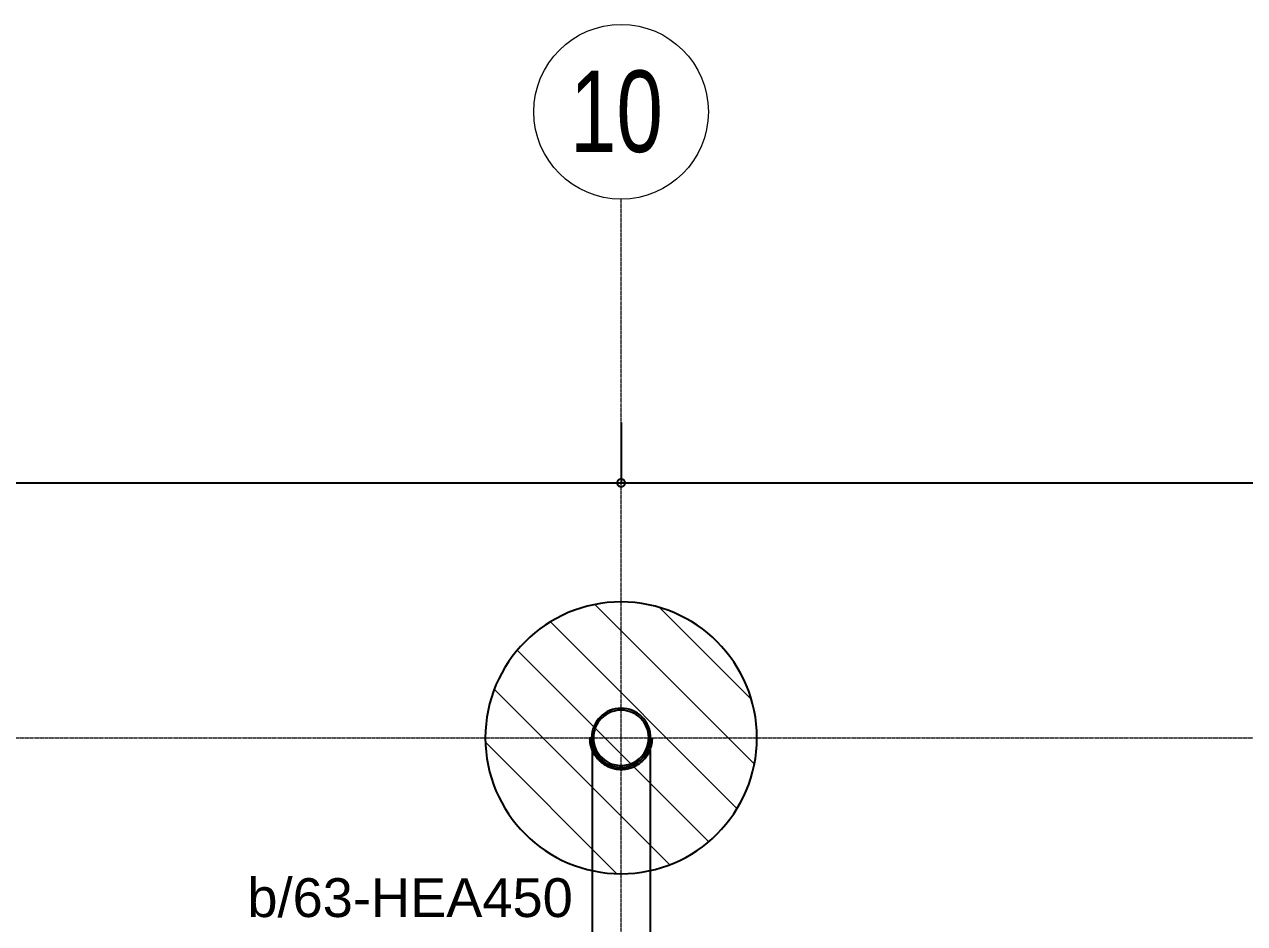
# Model space of a CAD drawing. Header units: millimetres. Extents: x -158 to 97215, y -53820 to 8373.
# Drawn here: x 38658 to 44947, y -26161 to -21530 of the extents above; entities that cross this region are included whole.
import ezdxf
from ezdxf.enums import TextEntityAlignment as Align

# ---------------------------------------------------------------- set-up
doc = ezdxf.new("R2010")
doc.units = ezdxf.units.MM
doc.header["$LTSCALE"] = 0.8
doc.linetypes.add('DXK_LINE_DOT2', pattern=[3.9198, 1.9599, -1.9599])
doc.linetypes.add('Grid Line', pattern=[3.33375, 1.905, -0.47625, 0.47625, -0.47625])
doc.layers.add('COTAS', color=8, linetype='Continuous')
doc.layers.add('VIGAS', color=8, linetype='Continuous')
for name, color, linetype, lineweight in [('E_COLUMNAS', 1, 'Continuous', 18), ('E_COLUMNAS-1', 1, 'Continuous', 25), ('E_EJES', 8, 'Continuous', 9), ('E_EJES-1', 8, 'Grid Line', 9), ('E_TEXTO', 3, 'Continuous', 9)]:
    doc.layers.add(name, color=color, linetype=linetype, lineweight=lineweight)
doc.styles.add('CNI_COTAS', font='romans.shx', dxfattribs={"width": 0.8})
doc.styles.add('Swis721 LtCn BT', font='swisscl.ttf', dxfattribs={"height": 0.42})
doc.styles.add('VERDANA', font='arial.ttf')
doc.dimstyles.new('1.5', dxfattribs={"dimscale": 0, "dimtxt": 30, "dimasz": 80, "dimexe": 4, "dimexo": 4, "dimgap": 15, "dimtad": 1, "dimdec": 0, "dimzin": 4, "dimdsep": 46, "dimtxsty": 'CNI_COTAS', "dimblk": 'DOTSMALL', "dimcen": 0, "dimclrd": 256, "dimclrt": 3, "dimadec": 0, "dimazin": 0, "dimtfac": 1, "dimtdec": 0, "dimtmove": 2, "dimatfit": 0, "dimldrblk": 'DOTSMALL', "dimfxl": 0.05, "dimtolj": 1, "dimtzin": 0, "dimarcsym": 0})

# ---------------------------------------------------------------- blocks, each defined once
blk = doc.blocks.new('Grid - CNI_NOMBRE EJES-372759-_6_00m_N_E_-NIVEL-2 DOC')
at = {"layer": 'E_EJES'}
blk.add_circle((0, 0), 0.003, dxfattribs=at)
blk = doc.blocks.new('_DotSmall')
at = {"color": 0, "linetype": 'ByBlock', "const_width": 0.5}
blk.add_lwpolyline([(-0.0625, 0, 1), (0.0625, 0, 1)], format="xyb", close=True, dxfattribs=at)
blk = doc.blocks.new('*D174')
at = {"layer": 'COTAS', "color": 0, "lineweight": -2, "transparency": 16777216}
blk.add_line((41733.3, -23670.9), (41733.3, -23895.4), dxfattribs=at)
at = {"layer": 'COTAS', "lineweight": -2, "transparency": 16777216}
blk.add_line((33233.3, -23891.4), (41733.3, -23891.4), dxfattribs=at)
at = {"layer": 'Defpoints', "color": 0, "transparency": 16777216}
for p in [(41733.3, -23666.9), (33233.3, -23891.4), (41733.3, -23891.4)]:
    blk.add_point(p, dxfattribs=at)
at = {"layer": 'COTAS', "lineweight": -2, "transparency": 16777216, "xscale": 80, "yscale": 80, "zscale": 80, "rotation": 180}
blk.add_blockref('_DotSmall', (33233.3, -23891.4), dxfattribs=at)
at = {"layer": 'COTAS', "lineweight": -2, "transparency": 16777216, "xscale": 80, "yscale": 80, "zscale": 80}
blk.add_blockref('_DotSmall', (41733.3, -23891.4), dxfattribs=at)
at = {"layer": 'COTAS', "color": 3, "transparency": 16777216, "insert": (37483.3, -23861.4), "char_height": 30, "attachment_point": 5, "style": 'CNI_COTAS'}
blk.add_mtext('\\A1;8500', dxfattribs=at)
blk = doc.blocks.new('*D175')
at = {"layer": 'COTAS', "color": 0, "lineweight": -2, "transparency": 16777216}
for p, q in [((41733.3, -23580.6), (41733.3, -23895.4)), ((50233.3, -23574.6), (50233.3, -23895.4))]:
    blk.add_line(p, q, dxfattribs=at)
at = {"layer": 'COTAS', "lineweight": -2, "transparency": 16777216}
blk.add_line((41733.3, -23891.4), (50233.3, -23891.4), dxfattribs=at)
at = {"layer": 'Defpoints', "color": 0, "transparency": 16777216}
for p in [(41733.3, -23576.6), (50233.3, -23570.6), (50233.3, -23891.4)]:
    blk.add_point(p, dxfattribs=at)
at = {"layer": 'COTAS', "lineweight": -2, "transparency": 16777216, "xscale": 80, "yscale": 80, "zscale": 80, "rotation": 180}
blk.add_blockref('_DotSmall', (41733.3, -23891.4), dxfattribs=at)
at = {"layer": 'COTAS', "lineweight": -2, "transparency": 16777216, "xscale": 80, "yscale": 80, "zscale": 80}
blk.add_blockref('_DotSmall', (50233.3, -23891.4), dxfattribs=at)
at = {"layer": 'COTAS', "color": 3, "transparency": 16777216, "insert": (45983.3, -23861.4), "char_height": 30, "attachment_point": 5, "style": 'CNI_COTAS'}
blk.add_mtext('\\A1;8500', dxfattribs=at)

msp = doc.modelspace()

# ---------------------------------------------------------------- hatches: boundary and pattern name
at = {"layer": 'E_COLUMNAS'}
h = msp.add_hatch(dxfattribs=at)
h.set_pattern_fill('FP_1', color=256, scale=1000, style=0, pattern_type=2)
h.set_pattern_definition([(135, (90395.35, -191367.15), (-159.09903, -159.09903), [])])
h.paths.add_polyline_path([(41733.3, -25904.7), (41824.6, -25898.7), (41914.4, -25880.9), (42001.1, -25851.5), (42083.3, -25811), (42159.4, -25760.1), (42228.2, -25699.7), (42288.6, -25630.9), (42339.5, -25554.7), (42380, -25472.6), (42409.4, -25385.9), (42427.3, -25296.1), (42433.3, -25204.7), (42427.3, -25113.4), (42409.4, -25023.6), (42380, -24936.9), (42339.5, -24854.7), (42288.6, -24778.6), (42228.2, -24709.8), (42159.4, -24649.4), (42083.3, -24598.5), (42001.1, -24558), (41914.4, -24528.6), (41824.6, -24510.7), (41733.3, -24504.7), (41641.9, -24510.7), (41552.1, -24528.6), (41465.4, -24558), (41383.3, -24598.5), (41307.1, -24649.4), (41238.3, -24709.8), (41177.9, -24778.6), (41127, -24854.7), (41086.5, -24936.9), (41057.1, -25023.6), (41039.2, -25113.4), (41033.3, -25204.7), (41039.2, -25296.1), (41057.1, -25385.9), (41086.5, -25472.6), (41127, -25554.7), (41177.9, -25630.9), (41238.3, -25699.7), (41307.1, -25760.1), (41383.3, -25811), (41465.4, -25851.5), (41552.1, -25880.9), (41641.9, -25898.7)])

# ---------------------------------------------------------------- linework, layer by layer
at = {"color": 2, "linetype": 'Continuous'}
for points in [[(41882.8, -25175, 1), (41583.7, -25234.5, 1)], [(41873, -25232.5, 1), (41593.5, -25176.9, 1)]]:
    msp.add_lwpolyline(points, format="xyb", close=True, dxfattribs=at)
at = {"color": 1, "linetype": 'DXK_LINE_DOT2'}
msp.add_arc((41733.3, -25204.7), 162.5, 213.75, 326.25, dxfattribs=at)
at = {"layer": 'E_COLUMNAS-1'}
for start, end in [(0, 180), (180, 0)]:
    msp.add_arc((41733.3, -25204.7), 700, start, end, dxfattribs=at)
at = {"layer": 'E_EJES-1'}
for p, q in [((41733.3, -52920), (41733.3, -22429.9)), ((2836.9, -25204.7), (96315.4, -25204.7))]:
    msp.add_line(p, q, dxfattribs=at)
at = {"layer": 'VIGAS'}
for p, q in [((41580.9, -25205.8), (41570.9, -25206.7)), ((41570.9, -25206.7), (41572.6, -25223.7)), ((41582.5, -25222.7), (41580.9, -25205.8)), ((41884, -25222.7), (41885.7, -25205.8)), ((41885.7, -25205.8), (41895.6, -25206.7)), ((41893.9, -25223.7), (41895.6, -25206.7)), ((41573, -25227), (41572.6, -25223.7)), ((41575.8, -25242.1), (41573, -25227)), ((41576.9, -25246.5), (41575.8, -25242.1)), ((41581, -25260.1), (41576.9, -25246.5)), ((41583.3, -25265.9), (41581, -25260.1)), ((41582.9, -25225.2), (41582.5, -25222.7)), ((41585.6, -25240.3), (41582.9, -25225.2)), ((41589.7, -25279.3), (41583.3, -25265.9)), ((41583.3, -25266.9), (41583.3, -25888.2)), ((41583.3, -25266.9), (41589, -25277.8)), ((41586.4, -25243.6), (41585.6, -25240.3)), ((41590.6, -25257.2), (41586.4, -25243.6)), ((41589, -25277.8), (41598.1, -25295)), ((41591.1, -25281.8), (41589.7, -25279.3)), ((41592.3, -25261.5), (41590.6, -25257.2)), ((41598.4, -25294.6), (41591.1, -25281.8)), ((41598.7, -25274.9), (41592.3, -25261.5)), ((41599.7, -25276.8), (41598.7, -25274.9)), ((41607.1, -25289.6), (41599.7, -25276.8)), ((41859.4, -25289.6), (41866.8, -25276.8)), ((41866.8, -25276.8), (41867.8, -25274.9)), ((41867.8, -25274.9), (41874.2, -25261.5)), ((41868.1, -25294.6), (41875.4, -25281.8)), ((41868.4, -25295), (41877.5, -25277.8)), ((41868.4, -25295), (41876.7, -25279.4)), ((41874.2, -25261.5), (41875.9, -25257.2)), ((41875.4, -25281.8), (41876.8, -25279.3)), ((41875.9, -25257.2), (41880.1, -25243.6)), ((41876.7, -25279.4), (41883.4, -25266.9)), ((41876.8, -25279.3), (41883.2, -25265.9)), ((41877.5, -25277.8), (41883.3, -25266.9)), ((41880.1, -25243.6), (41880.9, -25240.3)), ((41880.9, -25240.3), (41883.6, -25225.2)), ((41883.2, -25265.9), (41885.5, -25260.1)), ((41883.4, -25266.9), (41883.3, -26341.4)), ((41883.3, -25267.2), (41883.3, -25266.9)), ((41883.3, -25266.9), (41883.4, -25266.9)), ((41883.3, -25267.2), (41883.3, -25266.9)), ((41883.6, -25225.2), (41884, -25222.7)), ((41885.5, -25260.1), (41889.6, -25246.5)), ((41889.6, -25246.5), (41890.7, -25242.1)), ((41890.7, -25242.1), (41893.5, -25227)), ((41893.5, -25227), (41893.9, -25223.7)), ((41602.2, -25300), (41598.4, -25294.6)), ((41611.2, -25311), (41602.2, -25300)), ((41609.9, -25293.7), (41607.1, -25289.6)), ((41618.9, -25304.7), (41609.9, -25293.7)), ((41614, -25314.1), (41611.2, -25311)), ((41614, -25314.1), (41624.9, -25324.8)), ((41621, -25307), (41618.9, -25304.7)), ((41621, -25307), (41631.9, -25317.7)), ((41624.9, -25324.8), (41627.6, -25327.3)), ((41627.6, -25327.3), (41638.7, -25336.4)), ((41631.9, -25317.7), (41634, -25319.6)), ((41634, -25319.6), (41645, -25328.6)), ((41638.7, -25336.4), (41644.5, -25340.3)), ((41644.5, -25340.3), (41657.2, -25347.5)), ((41645, -25328.6), (41649.4, -25331.6)), ((41649.4, -25331.6), (41662.1, -25338.7)), ((41662.1, -25338.7), (41664, -25339.7)), ((41664, -25339.7), (41677.6, -25346.1)), ((41677.6, -25346.1), (41681.6, -25347.7)), ((41784.9, -25347.7), (41788.9, -25346.1)), ((41788.9, -25346.1), (41802.5, -25339.7)), ((41802.5, -25339.7), (41804.5, -25338.7)), ((41804.5, -25338.7), (41817.2, -25331.6)), ((41809.3, -25347.5), (41822, -25340.3)), ((41817.2, -25331.6), (41821.5, -25328.6)), ((41821.5, -25328.6), (41832.5, -25319.6)), ((41822, -25340.3), (41827.8, -25336.4)), ((41827.8, -25336.4), (41838.9, -25327.3)), ((41832.5, -25319.6), (41834.6, -25317.7)), ((41834.6, -25317.7), (41845.5, -25307)), ((41838.9, -25327.3), (41841.6, -25324.8)), ((41841.6, -25324.8), (41852.5, -25314.1)), ((41845.5, -25307), (41847.6, -25304.7)), ((41847.6, -25304.7), (41856.6, -25293.7)), ((41852.5, -25314.1), (41855.3, -25311)), ((41855.3, -25311), (41864.3, -25300)), ((41856.6, -25293.7), (41859.4, -25289.6)), ((41864.3, -25300), (41868.1, -25294.6)), ((41657.2, -25347.5), (41659.7, -25348.8)), ((41659.7, -25348.8), (41673.3, -25355.2)), ((41673.3, -25355.2), (41678.7, -25357.2)), ((41678.7, -25357.2), (41692.4, -25361.4)), ((41681.6, -25347.7), (41695.3, -25351.8)), ((41692.4, -25361.4), (41697.2, -25362.5)), ((41695.3, -25351.8), (41698.9, -25352.7)), ((41697.2, -25362.5), (41712.3, -25365.1)), ((41698.9, -25352.7), (41714, -25355.3)), ((41712.3, -25365.1), (41715.1, -25365.5)), ((41714, -25355.3), (41716.1, -25355.5)), ((41715.1, -25365.5), (41729.3, -25366.9)), ((41716.1, -25355.5), (41730.3, -25356.9)), ((41729.3, -25366.9), (41737.2, -25366.9)), ((41730.3, -25356.9), (41736.2, -25356.9)), ((41736.2, -25356.9), (41750.4, -25355.5)), ((41737.2, -25366.9), (41751.4, -25365.5)), ((41750.4, -25355.5), (41752.5, -25355.3)), ((41751.4, -25365.5), (41754.2, -25365.1)), ((41752.5, -25355.3), (41767.6, -25352.7)), ((41754.2, -25365.1), (41769.3, -25362.5)), ((41767.6, -25352.7), (41771.3, -25351.8)), ((41769.3, -25362.5), (41774.2, -25361.4)), ((41771.3, -25351.8), (41784.9, -25347.7)), ((41774.2, -25361.4), (41787.8, -25357.2)), ((41787.8, -25357.2), (41793.2, -25355.2)), ((41793.2, -25355.2), (41806.8, -25348.8)), ((41806.8, -25348.8), (41809.3, -25347.5)), ((41583.3, -25888.2), (41583.3, -26341.4))]:
    msp.add_line(p, q, dxfattribs=at)

# ---------------------------------------------------------------- block references
at = {"layer": 'E_EJES', "xscale": 149999.9999999999, "yscale": 149999.9999999999, "zscale": 149999.9999999999}
msp.add_blockref('Grid - CNI_NOMBRE EJES-372759-_6_00m_N_E_-NIVEL-2 DOC', (41733.3, -21979.9), dxfattribs=at)

# ---------------------------------------------------------------- texts
at = {"layer": 'E_EJES', "insert": (41469.8, -21767.3), "char_height": 420, "width": 625.316, "attachment_point": 1, "style": 'Swis721 LtCn BT'}
msp.add_mtext('10', dxfattribs=at)
at = {"layer": 'E_TEXTO', "style": 'VERDANA'}
msp.add_text('b/63-HEA450', height=200, dxfattribs=at).set_placement((40645.7, -26127.8), align=Align.CENTER)

# ---------------------------------------------------------------- dimensions: what is measured, and where the dimension line sits
at = {"layer": 'COTAS'}
for base, p1, p2, picture, middle in [((50233.3, -23891.4), (41733.3, -23576.6), (50233.3, -23570.6), '*D175', (45983.3, -23861.4)), ((41733.3, -23891.4), (33233.3, -23891.4), (41733.3, -23666.9), '*D174', (37483.3, -23861.4))]:
    dim = msp.add_linear_dim(base=base, p1=p1, p2=p2, dimstyle='1.5', override={"dimscale": 1}, dxfattribs=at)
    dim.commit()
    dim.dimension.update_dxf_attribs({"geometry": picture, "text_midpoint": middle})

doc.saveas('drawing.dxf')
